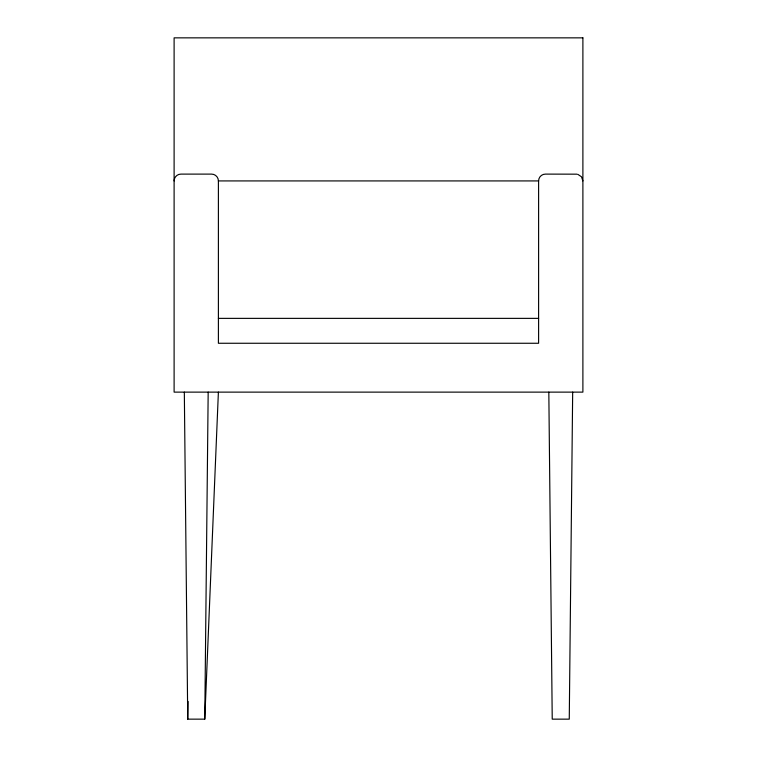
<?xml version="1.0" encoding="UTF-8"?>
<svg xmlns="http://www.w3.org/2000/svg" width="757" height="757" viewBox="0 0 757 757"><rect width="100%" height="100%" fill="white"/><g stroke="black" fill="none" stroke-linecap="round" stroke-linejoin="round"><path stroke-width="1.14" d="M184.33 392.126L187.736 719.15L204.769 719.15L208.175 392.126M572.671 392.126L569.264 719.15L552.232 719.15L548.825 392.126M187.736 719.15L188.105 701.446M204.769 719.15L218.395 392.126M174.11 180.923A6.813 6.813 0 0 1 180.923 174.11L211.582 174.11A6.813 6.813 0 0 1 218.395 180.923L538.606 180.923A6.813 6.813 0 0 1 545.418 174.11L576.966 174.167M218.395 318.366L538.606 318.366M577.837 174.347L581.48 176.778L582.89 180.923M538.606 180.923L538.606 343.262L218.395 343.262L218.395 180.923M582.89 37.85L174.11 37.85L174.11 392.126L582.89 392.126L582.89 37.85"/></g></svg>
